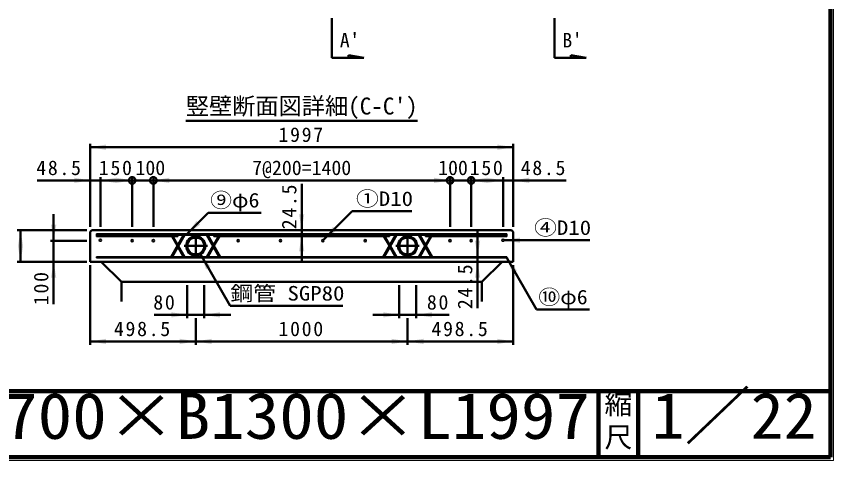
# Model space of a CAD drawing. Units: millimetres, scale not verified. Extents: x 100 to 4105, y 100 to 2870.
# Drawn here: x 2871 to 4105, y 100 to 770 of the extents above; entities that cross this region are included whole.
import ezdxf
from ezdxf.enums import TextEntityAlignment as Align

# ---------------------------------------------------------------- set-up
doc = ezdxf.new("R2010")
doc.units = ezdxf.units.MM
doc.header["$LTSCALE"] = 5
doc.linetypes.add('USER2', pattern=[13.4, 10, -1.2, 1, -1.2])
doc.layers.add('V-nasSTD', color=7, linetype='Continuous', lineweight=50)
doc.styles.add('ＭＳ ゴシック', font='')
doc.styles.get('ＭＳ ゴシック').set_extended_font_data('MS Gothic')

msp = doc.modelspace()

# ---------------------------------------------------------------- hatches: boundary and pattern name
at = {"layer": 'V-nasSTD'}
for points in [[(3006.223, 572.894), (3006.223, 568.894), (2982.223, 572.894), (3006.223, 576.894)], [(3597.263, 572.894), (3597.263, 568.894), (3621.263, 572.894), (3597.263, 576.894)], [(2958.223, 522.894), (2958.223, 518.894), (2982.223, 522.894), (2958.223, 526.894)], [(3021.743, 522.894), (3021.743, 518.894), (2997.743, 522.894), (3021.743, 526.894)], [(3021.743, 522.894), (3021.743, 518.894), (3045.743, 522.894), (3021.743, 526.894)], [(3101.743, 522.894), (3101.743, 518.894), (3077.743, 522.894), (3101.743, 526.894)], [(3501.743, 522.894), (3501.743, 518.894), (3525.743, 522.894), (3501.743, 526.894)], [(3581.743, 522.894), (3581.743, 518.894), (3557.743, 522.894), (3581.743, 526.894)], [(3581.743, 522.894), (3581.743, 518.894), (3605.743, 522.894), (3581.743, 526.894)], [(3645.263, 522.894), (3645.263, 518.894), (3621.263, 522.894), (3645.263, 526.894)], [(3301.743, 471.894), (3305.743, 471.894), (3301.743, 447.894), (3297.743, 471.894)], [(3145.723, 458.945), (3148.552, 456.116), (3128.753, 441.974), (3142.895, 461.773)], [(2877.223, 423.894), (2873.223, 423.894), (2877.223, 447.894), (2881.223, 423.894)], [(2927.223, 455.894), (2931.223, 455.894), (2927.223, 431.894), (2923.223, 455.894)], [(3351.845, 449.996), (3354.674, 447.167), (3334.875, 433.025), (3349.017, 452.824)], [(3301.743, 416.054), (3297.743, 416.054), (3301.743, 440.054), (3305.743, 416.054)], [(3631.343, 432.534), (3631.343, 428.534), (3607.343, 432.534), (3631.343, 436.534)], [(2877.223, 423.894), (2881.223, 423.894), (2877.223, 399.894), (2873.223, 423.894)], [(3567.343, 431.734), (3571.343, 431.734), (3567.343, 407.734), (3563.343, 431.734)], [(3160.943, 390.639), (3157.479, 388.639), (3148.943, 411.423), (3164.408, 392.639)], [(2927.223, 375.894), (2923.223, 375.894), (2927.223, 399.894), (2931.223, 375.894)], [(3567.343, 375.894), (3563.343, 375.894), (3567.343, 399.894), (3571.343, 375.894)], [(3623.343, 385.029), (3619.879, 383.029), (3611.343, 405.814), (3626.808, 387.029)], [(3104.943, 319.972), (3104.943, 323.972), (3128.943, 319.972), (3104.943, 315.972)], [(3178.543, 319.972), (3178.543, 315.972), (3154.543, 319.972), (3178.543, 323.972)], [(3424.943, 319.972), (3424.943, 315.972), (3448.943, 319.972), (3424.943, 323.972)], [(3498.543, 319.972), (3498.543, 323.972), (3474.543, 319.972), (3498.543, 315.972)], [(3006.223, 279.894), (3006.223, 275.894), (2982.223, 279.894), (3006.223, 283.894)], [(3117.743, 279.894), (3117.743, 275.894), (3141.743, 279.894), (3117.743, 283.894)], [(3165.743, 279.894), (3165.743, 275.894), (3141.743, 279.894), (3165.743, 283.894)], [(3437.743, 279.894), (3437.743, 275.894), (3461.743, 279.894), (3437.743, 283.894)], [(3485.743, 279.894), (3485.743, 275.894), (3461.743, 279.894), (3485.743, 283.894)], [(3597.263, 279.894), (3597.263, 275.894), (3621.263, 279.894), (3597.263, 283.894)]]:
    msp.add_hatch(color=256, dxfattribs=at).paths.add_polyline_path(points)

# ---------------------------------------------------------------- linework, layer by layer
at = {"layer": 'V-nasSTD', "lineweight": 100}
for p, q in [((4100, 105), (4100, 2865)), ((105, 205), (4100, 205)), ((3750, 205), (3750, 105)), ((3810, 205), (3810, 105)), ((105, 105), (4100, 105))]:
    msp.add_line(p, q, dxfattribs=at)
at = {"layer": 'V-nasSTD'}
for p, q in [((3347.381, 767.866), (3347.381, 707.866)), ((3683.381, 767.866), (3683.381, 707.866)), ((3372.381, 707.866), (3347.381, 707.866)), ((3372.381, 707.866), (3372.381, 711.706)), ((3372.381, 711.706), (3395.421, 707.866)), ((3372.381, 707.866), (3395.421, 707.866)), ((3708.381, 707.866), (3683.381, 707.866)), ((3708.381, 707.866), (3708.381, 711.706)), ((3708.381, 711.706), (3731.421, 707.866)), ((3731.421, 707.866), (3708.381, 707.866)), ((3126.743, 612.894), (3476.743, 612.894)), ((2982.223, 452.894), (2982.223, 577.894)), ((3621.263, 572.894), (2982.223, 572.894)), ((3621.263, 452.894), (3621.263, 577.894)), ((2982.223, 522.894), (2902.223, 522.894)), ((2997.743, 522.894), (2982.223, 522.894)), ((2997.743, 452.894), (2997.743, 527.894)), ((3045.743, 522.894), (2997.743, 522.894)), ((3045.743, 452.894), (3045.743, 527.894)), ((3077.743, 522.894), (3045.743, 522.894)), ((3077.743, 452.894), (3077.743, 527.894)), ((3077.743, 522.894), (3525.743, 522.894)), ((3525.743, 452.894), (3525.743, 527.894)), ((3525.743, 522.894), (3557.743, 522.894)), ((3557.743, 452.894), (3557.743, 527.894)), ((3557.743, 522.894), (3605.743, 522.894)), ((3605.743, 452.894), (3605.743, 527.894)), ((3605.743, 522.894), (3621.263, 522.894)), ((3621.263, 522.894), (3701.263, 522.894)), ((3301.743, 447.894), (3301.743, 517.894)), ((2927.223, 471.894), (2927.223, 431.894)), ((3160.753, 473.974), (3128.753, 441.974)), ((3160.753, 473.974), (3240.753, 473.974)), ((3378.061, 476.211), (3334.875, 433.025)), ((3378.061, 476.211), (3468.061, 476.211)), ((2872.223, 447.894), (2977.223, 447.894)), ((2877.223, 447.894), (2877.223, 399.894)), ((2985.103, 447.894), (2982.223, 445.014)), ((2982.223, 445.014), (2982.223, 399.894)), ((3618.383, 447.894), (2985.103, 447.894)), ((3301.743, 440.054), (3301.743, 447.894)), ((3567.343, 445.734), (3567.343, 407.734)), ((3621.263, 445.014), (3618.383, 447.894)), ((3621.263, 399.894), (3621.263, 445.014)), ((3301.743, 402.054), (3301.743, 440.054)), ((3736.983, 432.534), (3607.343, 432.534)), ((2922.223, 431.894), (2977.223, 431.894)), ((2927.223, 431.894), (2927.223, 399.894)), ((3193.943, 333.481), (3148.943, 411.423)), ((3567.343, 399.894), (3567.343, 407.734)), ((2872.223, 399.894), (2977.223, 399.894)), ((2927.223, 399.894), (2927.223, 335.894)), ((2982.223, 399.894), (3621.263, 399.894)), ((3029.743, 369.972), (2998.78, 399.894)), ((3567.343, 399.894), (3567.343, 329.894)), ((3604.707, 399.894), (3573.743, 369.972)), ((3656.343, 327.872), (3611.343, 405.814)), ((2982.223, 394.894), (2982.223, 274.894)), ((3621.263, 394.894), (3621.263, 274.894)), ((3029.743, 339.972), (3029.743, 369.972)), ((3029.743, 369.972), (3573.743, 369.972)), ((3128.943, 364.972), (3128.943, 314.972)), ((3154.543, 364.972), (3154.543, 314.972)), ((3448.943, 364.972), (3448.943, 314.972)), ((3474.543, 364.972), (3474.543, 314.972)), ((3573.743, 339.972), (3573.743, 369.972)), ((3193.943, 333.481), (3363.943, 333.481)), ((3656.343, 327.872), (3736.343, 327.872)), ((3128.943, 319.972), (3078.943, 319.972)), ((3154.543, 319.972), (3128.943, 319.972)), ((3141.743, 314.894), (3141.743, 274.894)), ((3194.543, 319.972), (3154.543, 319.972)), ((3408.943, 319.972), (3448.943, 319.972)), ((3448.943, 319.972), (3474.543, 319.972)), ((3461.743, 314.894), (3461.743, 274.894)), ((3474.543, 319.972), (3524.543, 319.972)), ((3141.743, 279.894), (2982.223, 279.894)), ((3461.743, 279.894), (3141.743, 279.894)), ((3621.263, 279.894), (3461.743, 279.894))]:
    msp.add_line(p, q, dxfattribs=at)
at = {"layer": 'V-nasSTD', "lineweight": 35}
for p, q in [((2992.143, 441.974), (2992.143, 440.054)), ((3611.343, 441.974), (2992.143, 441.974)), ((2992.143, 440.054), (3611.343, 440.054)), ((2992.143, 440.054), (2992.143, 438.134)), ((2992.143, 438.134), (3114.543, 438.134)), ((3123.041, 440.054), (3104.381, 407.734)), ((3105.49, 438.134), (3113.711, 423.894)), ((3106.598, 407.734), (3125.258, 440.054)), ((3114.82, 425.814), (3107.707, 438.134)), ((3114.543, 440.054), (3114.543, 438.134)), ((3158.229, 440.054), (3176.889, 407.734)), ((3179.106, 407.734), (3160.446, 440.054)), ((3168.667, 425.814), (3175.78, 438.134)), ((3168.943, 440.054), (3168.943, 438.134)), ((3168.943, 438.134), (3434.543, 438.134)), ((3177.997, 438.134), (3169.776, 423.894)), ((3443.041, 440.054), (3424.381, 407.734)), ((3425.49, 438.134), (3433.711, 423.894)), ((3426.598, 407.734), (3445.258, 440.054)), ((3434.82, 425.814), (3427.707, 438.134)), ((3434.543, 438.134), (3434.543, 440.054)), ((3478.229, 440.054), (3496.889, 407.734)), ((3499.106, 407.734), (3480.446, 440.054)), ((3488.667, 425.814), (3495.78, 438.134)), ((3488.943, 440.054), (3488.943, 438.134)), ((3488.943, 438.134), (3611.343, 438.134)), ((3497.997, 438.134), (3489.776, 423.894)), ((3611.343, 440.054), (3611.343, 441.974)), ((3611.343, 438.134), (3611.343, 440.054)), ((3123.041, 407.734), (3114.82, 421.974)), ((3115.928, 423.894), (3125.258, 407.734)), ((3158.229, 407.734), (3167.559, 423.894)), ((3168.667, 421.974), (3160.446, 407.734)), ((3443.041, 407.734), (3434.82, 421.974)), ((3435.928, 423.894), (3445.258, 407.734)), ((3478.229, 407.734), (3487.559, 423.894)), ((3488.667, 421.974), (3480.446, 407.734)), ((2992.143, 407.734), (2992.143, 405.814)), ((3611.343, 407.734), (2992.143, 407.734)), ((3611.343, 405.814), (3611.343, 407.734)), ((2992.143, 405.814), (3611.343, 405.814))]:
    msp.add_line(p, q, dxfattribs=at)
at = {"layer": 'V-nasSTD', "linetype": 'USER2'}
for p, q in [((3141.743, 441.494), (3141.743, 406.294)), ((3461.743, 441.494), (3461.743, 406.294)), ((3124.143, 423.894), (3159.343, 423.894)), ((3444.143, 423.894), (3479.343, 423.894))]:
    msp.add_line(p, q, dxfattribs=at)
at = {"layer": 'V-nasSTD', "lineweight": 13}
msp.add_lwpolyline([(100, 100), (100, 2870), (4105, 2870), (4105, 100)], close=True, dxfattribs=at)
at = {"layer": 'V-nasSTD'}
for centre, radius in [((3045.743, 522.894), 5), ((3077.743, 522.894), 5), ((3525.743, 522.894), 5), ((3557.743, 522.894), 5), ((3141.743, 423.894), 14.4), ((3141.743, 423.894), 12.8), ((3461.743, 423.894), 14.4), ((3461.743, 423.894), 12.8)]:
    msp.add_circle(centre, radius, dxfattribs=at)
at = {"layer": 'V-nasSTD', "lineweight": 35}
for centre in [(2997.743, 432.534), (3045.743, 431.894), (3077.743, 431.894), (3205.743, 431.894), (3269.743, 431.894), (3333.743, 431.894), (3397.743, 431.894), (3525.743, 431.894), (3557.743, 431.894), (3605.743, 432.534)]:
    msp.add_circle(centre, 1.6, dxfattribs=at)

# ---------------------------------------------------------------- texts
at = {"layer": 'V-nasSTD', "style": 'ＭＳ ゴシック'}
for s, height, p in [("A'", 21.99, (3374.27, 745.423)), ("B'", 21.99, (3710.27, 745.423)), ("竪壁断面図詳細(C-C')", 25.66, (3301.743, 647.894)), ('100', 21.99, (3073.243, 552.894)), ('7@200=1400', 21.99, (3301.743, 552.894)), ('100', 21.99, (3530.243, 552.894))]:
    msp.add_text(s, height=height, dxfattribs=at).set_placement(p, align=Align.TOP_CENTER)
for s, width, p in [('⑨φ6', 1.1, (3200.753, 503.974)), ('①D10', 1.15, (3426.811, 506.211)), ('④D10', 1.15, (3695.733, 462.534)), ('鋼管 SGP80', 1.15, (3280.193, 363.481)), ('⑩φ6', 1.1, (3696.343, 357.872))]:
    msp.add_text(s, height=21.99, dxfattribs=dict(at, width=width)).set_placement(p, align=Align.TOP_CENTER)
for s, width, p in [('1／22', 1.05, (3830.25, 202.582)), ('H1700×B1300×L1997', 1.1, (2746.75, 202.508))]:
    msp.add_text(s, height=69.65, dxfattribs=dict(at, width=width)).set_placement(p, align=Align.TOP_LEFT)
for s, p in [('縮', (3758.982, 200.999)), ('尺', (3758.976, 151.01))]:
    msp.add_text(s, height=30.79, dxfattribs=at).set_placement(p, align=Align.TOP_LEFT)
at = {"layer": 'V-nasSTD', "char_height": 21.99, "attachment_point": 2, "style": 'ＭＳ ゴシック'}
for s, insert in [('\\T1.17;1997', (3301.743, 602.894)), ('\\T1.17;48.5', (2935.973, 552.894)), ('\\T1.17;150', (3021.743, 552.894)), ('\\T1.17;150', (3581.743, 552.894)), ('\\T1.17;48.5', (3667.513, 552.894)), ('\\T1.17;80', (3095.193, 349.972)), ('\\T1.17;80', (3508.293, 349.972)), ('\\T1.17;498.5', (3061.983, 309.894)), ('\\T1.17;1000', (3301.743, 309.894)), ('\\T1.17;498.5', (3541.503, 309.894))]:
    msp.add_mtext(s, dxfattribs=dict(at, insert=insert))
at = {"layer": 'V-nasSTD', "char_height": 21.99, "attachment_point": 2, "rotation": 90, "style": 'ＭＳ ゴシック'}
for s, insert in [('\\T1.17;24.5', (3271.743, 484.144)), ('\\T1.17;100', (2897.223, 360.894)), ('\\T1.17;24.5', (3537.343, 363.644))]:
    msp.add_mtext(s, dxfattribs=dict(at, insert=insert))

doc.saveas('drawing.dxf')
